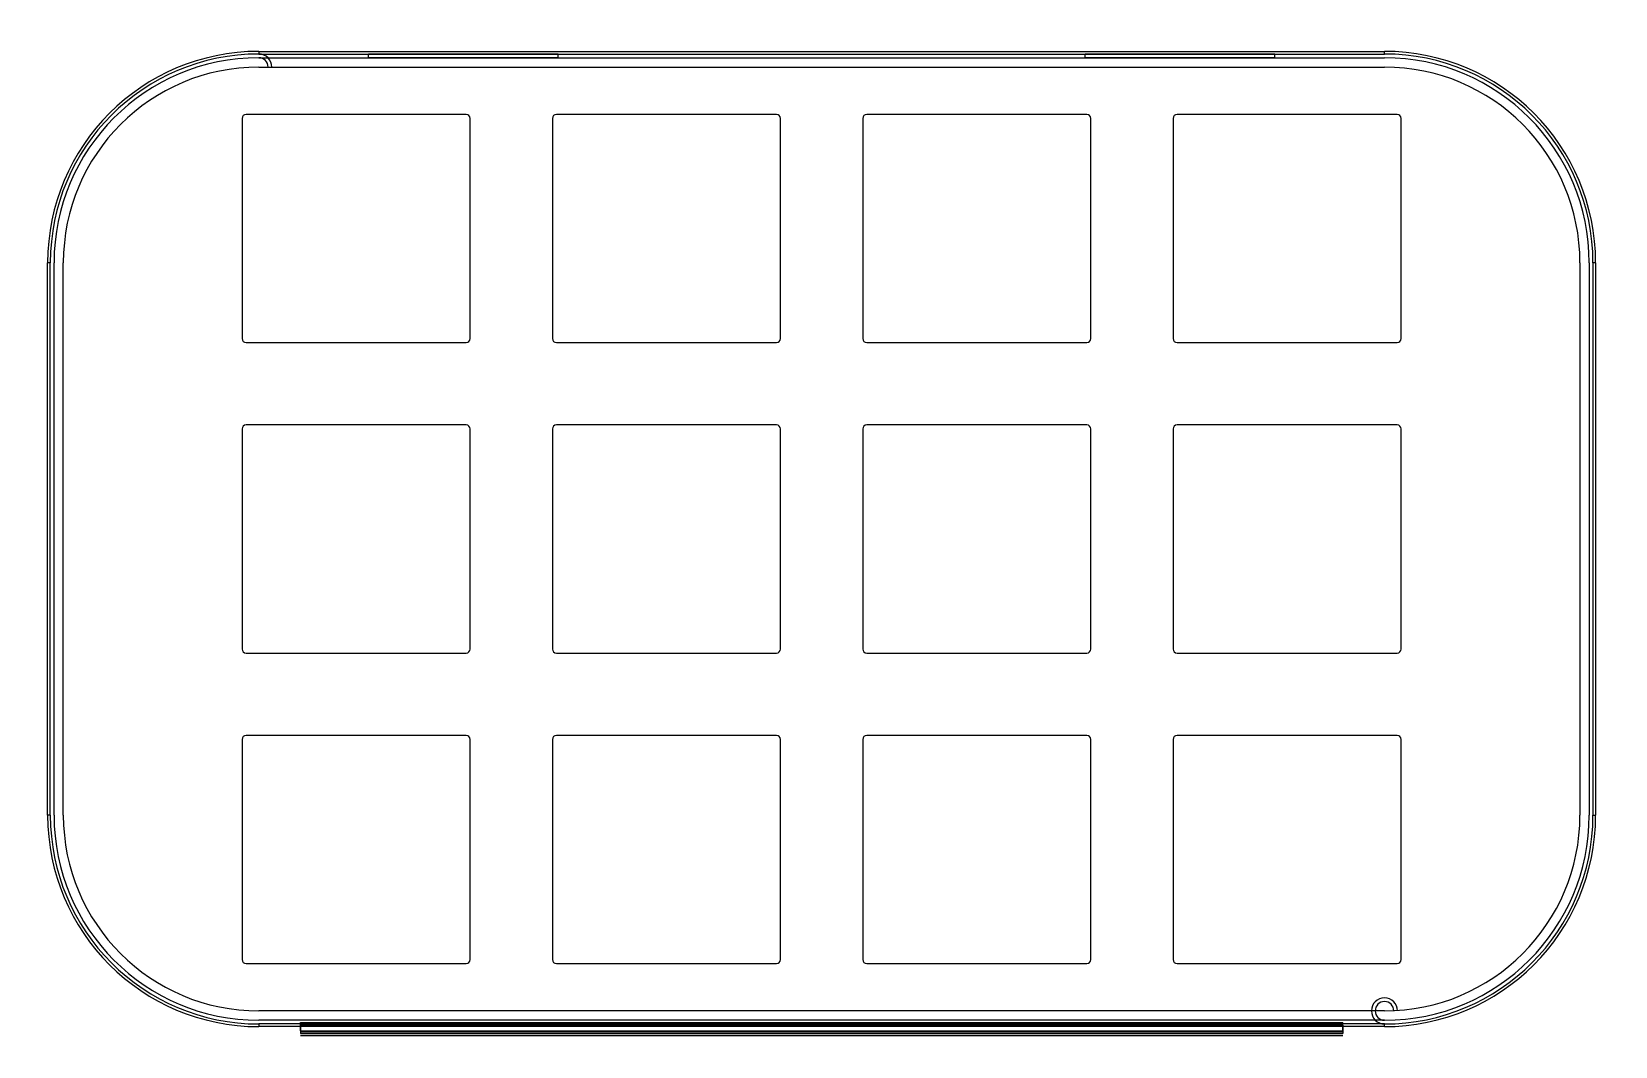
# Model space of a CAD drawing. Extents: x -48.5 to 48.7, y -31.1 to 31.1.
import ezdxf

# ---------------------------------------------------------------- set-up
doc = ezdxf.new("R2010")
doc.units = 0
doc.layers.add('MultiTransform001', color=7, linetype='CONTINUOUS')

msp = doc.modelspace()

# ---------------------------------------------------------------- linework, layer by layer
at = {"layer": 'MultiTransform001'}
for p, q in [((-34.5499, 29.9133, 6.3999), (-34.5499, 29.75, 6.24)), ((-34.5499, 29.9133, 6.3999), (34.5499, 29.9133, 6.3999)), ((-34.5499, 29.9133, 6.3999), (-34.5499, 29.75, 6.24)), ((-34.5499, 29.9133, 6.3999), (34.5499, 29.9133, 6.3999)), ((-34.5499, 29.75, 6.7999), (-34.5499, 29.75, 0.8001)), ((-34.5499, 29.75, 6.7999), (34.5499, 29.75, 6.7999)), ((-34.5499, 29.75, 6.24), (34.5499, 29.75, 6.24)), ((-34.5499, 29.75, 6.7999), (34.5499, 29.75, 6.7999)), ((-34.5499, 29.75, 6.7999), (-34.5499, 29.75, 0.8001)), ((-34.5499, 29.75, 0.8001), (34.5499, 29.75, 0.8001)), ((-34.5499, 29.75, 6.24), (34.5499, 29.75, 6.24)), ((-34.5499, 29.75, 0.8001), (34.5499, 29.75, 0.8001)), ((-34.5499, 29.5214, 6.7999), (-34.5499, 29.5214, 0.8001)), ((-34.5499, 29.5214, 6.7999), (34.5499, 29.5214, 6.7999)), ((-34.5499, 29.5214, 0.8001), (34.5499, 29.5214, 0.8001)), ((-34.5499, 29.5214, 6.7999), (-34.5499, 29.5214, 0.8001)), ((-34.5499, 29.5214, 6.7999), (34.5499, 29.5214, 6.7999)), ((-34.5499, 29.5214, 0.8001), (34.5499, 29.5214, 0.8001)), ((-27.825, 29.75, 5.94), (-16.175, 29.75, 5.94)), ((-27.825, 29.75, 4.4), (-27.825, 29.75, 5.94)), ((-16.175, 29.75, 4.4), (-27.825, 29.75, 4.4)), ((-27.825, 29.75, 5.94), (-16.175, 29.75, 5.94)), ((-27.825, 29.5214, 5.94), (-27.825, 29.75, 5.94)), ((-27.825, 29.5214, 5.94), (-27.825, 29.75, 5.94)), ((-27.825, 29.75, 4.4), (-27.825, 29.75, 5.94)), ((-27.825, 29.5214, 4.4), (-27.825, 29.75, 4.4)), ((-27.825, 29.5214, 4.4), (-27.825, 29.75, 4.4)), ((-16.175, 29.75, 4.4), (-27.825, 29.75, 4.4)), ((-16.175, 29.5214, 5.94), (-27.825, 29.5214, 5.94)), ((-27.825, 29.5214, 5.94), (-27.825, 29.5214, 4.4)), ((-27.825, 29.5214, 4.4), (-16.175, 29.5214, 4.4)), ((-27.825, 29.5214, 5.94), (-27.825, 29.5214, 4.4)), ((-16.175, 29.5214, 5.94), (-27.825, 29.5214, 5.94)), ((-27.825, 29.5214, 4.4), (-16.175, 29.5214, 4.4)), ((-16.175, 29.75, 5.94), (-16.175, 29.75, 4.4)), ((-16.175, 29.5214, 4.4), (-16.175, 29.75, 4.4)), ((-16.175, 29.75, 5.94), (-16.175, 29.75, 4.4)), ((-16.175, 29.5214, 5.94), (-16.175, 29.75, 5.94)), ((-16.175, 29.5214, 5.94), (-16.175, 29.75, 5.94)), ((-16.175, 29.5214, 4.4), (-16.175, 29.75, 4.4)), ((-16.175, 29.5214, 4.4), (-16.175, 29.5214, 5.94)), ((-16.175, 29.5214, 4.4), (-16.175, 29.5214, 5.94)), ((16.175, 29.75, 4.4), (27.825, 29.75, 4.4)), ((16.175, 29.75, 5.94), (16.175, 29.75, 4.4)), ((27.825, 29.75, 5.94), (16.175, 29.75, 5.94)), ((16.175, 29.75, 4.4), (27.825, 29.75, 4.4)), ((16.175, 29.5214, 4.4), (16.175, 29.75, 4.4)), ((16.175, 29.5214, 4.4), (16.175, 29.75, 4.4)), ((16.175, 29.75, 5.94), (16.175, 29.75, 4.4)), ((16.175, 29.5214, 5.94), (16.175, 29.75, 5.94)), ((16.175, 29.5214, 5.94), (16.175, 29.75, 5.94)), ((27.825, 29.75, 5.94), (16.175, 29.75, 5.94)), ((27.825, 29.5214, 4.4), (16.175, 29.5214, 4.4)), ((16.175, 29.5214, 4.4), (16.175, 29.5214, 5.94)), ((16.175, 29.5214, 5.94), (27.825, 29.5214, 5.94)), ((27.825, 29.5214, 4.4), (16.175, 29.5214, 4.4)), ((16.175, 29.5214, 4.4), (16.175, 29.5214, 5.94)), ((16.175, 29.5214, 5.94), (27.825, 29.5214, 5.94)), ((27.825, 29.75, 4.4), (27.825, 29.75, 5.94)), ((27.825, 29.5214, 4.4), (27.825, 29.75, 4.4)), ((27.825, 29.5214, 5.94), (27.825, 29.75, 5.94)), ((27.825, 29.75, 4.4), (27.825, 29.75, 5.94)), ((27.825, 29.5214, 4.4), (27.825, 29.75, 4.4)), ((27.825, 29.5214, 5.94), (27.825, 29.75, 5.94)), ((27.825, 29.5214, 5.94), (27.825, 29.5214, 4.4)), ((27.825, 29.5214, 5.94), (27.825, 29.5214, 4.4)), ((34.5499, 29.75, 6.24), (34.5499, 29.9133, 6.3999)), ((34.5499, 29.75, 6.24), (34.5499, 29.9133, 6.3999)), ((34.5499, 29.75, 6.7999), (34.5499, 29.75, 0.8001)), ((34.5499, 29.75, 6.7999), (34.5499, 29.75, 0.8001)), ((34.5499, 29.5214, 0.8001), (34.5499, 29.5214, 6.7999)), ((34.5499, 29.5214, 0.8001), (34.5499, 29.5214, 6.7999)), ((-34.5499, 28.9499), (34.5499, 28.9499)), ((-34.5499, 28.9499), (34.5499, 28.9499)), ((-34.5499, 28.9499, 0.2286), (34.5499, 28.9499, 0.2286)), ((-34.5499, 28.9499, 0.2286), (34.5499, 28.9499, 0.2286)), ((-35.575, 25.8), (-35.575, 12.3)), ((-35.575, 25.8, 0.2286), (-35.575, 25.8)), ((-35.575, 25.8, 0.2286), (-35.575, 12.3, 0.2286)), ((-35.575, 25.8, 0.2286), (-35.575, 25.8)), ((-35.575, 25.8), (-35.575, 12.3)), ((-35.575, 25.8, 0.2286), (-35.575, 12.3, 0.2286)), ((-21.825, 26.05), (-35.325, 26.05)), ((-35.325, 26.05, 0.2286), (-35.325, 26.05)), ((-21.825, 26.05, 0.2286), (-35.325, 26.05, 0.2286)), ((-21.825, 26.05), (-35.325, 26.05)), ((-35.325, 26.05, 0.2286), (-35.325, 26.05)), ((-21.825, 26.05, 0.2286), (-35.325, 26.05, 0.2286)), ((-21.825, 26.05, 0.2286), (-21.825, 26.05)), ((-21.825, 26.05, 0.2286), (-21.825, 26.05)), ((-21.575, 12.3), (-21.575, 25.8)), ((-21.575, 25.8, 0.2286), (-21.575, 25.8)), ((-21.575, 12.3, 0.2286), (-21.575, 25.8, 0.2286)), ((-21.575, 12.3), (-21.575, 25.8)), ((-21.575, 25.8, 0.2286), (-21.575, 25.8)), ((-21.575, 12.3, 0.2286), (-21.575, 25.8, 0.2286)), ((-16.525, 25.8), (-16.525, 12.3)), ((-16.525, 25.8, 0.2286), (-16.525, 25.8)), ((-16.525, 25.8, 0.2286), (-16.525, 12.3, 0.2286)), ((-16.525, 25.8, 0.2286), (-16.525, 25.8)), ((-16.525, 25.8), (-16.525, 12.3)), ((-16.525, 25.8, 0.2286), (-16.525, 12.3, 0.2286)), ((-2.775, 26.05), (-16.275, 26.05)), ((-16.275, 26.05, 0.2286), (-16.275, 26.05)), ((-2.775, 26.05, 0.2286), (-16.275, 26.05, 0.2286)), ((-2.775, 26.05), (-16.275, 26.05)), ((-16.275, 26.05, 0.2286), (-16.275, 26.05)), ((-2.775, 26.05, 0.2286), (-16.275, 26.05, 0.2286)), ((-2.775, 26.05, 0.2286), (-2.775, 26.05)), ((-2.775, 26.05, 0.2286), (-2.775, 26.05)), ((-2.525, 12.3), (-2.525, 25.8)), ((-2.525, 25.8, 0.2286), (-2.525, 25.8)), ((-2.525, 12.3, 0.2286), (-2.525, 25.8, 0.2286)), ((-2.525, 12.3), (-2.525, 25.8)), ((-2.525, 25.8, 0.2286), (-2.525, 25.8)), ((-2.525, 12.3, 0.2286), (-2.525, 25.8, 0.2286)), ((2.525, 25.8), (2.525, 12.3)), ((2.525, 25.8, 0.2286), (2.525, 25.8)), ((2.525, 25.8, 0.2286), (2.525, 12.3, 0.2286)), ((2.525, 25.8, 0.2286), (2.525, 25.8)), ((2.525, 25.8), (2.525, 12.3)), ((2.525, 25.8, 0.2286), (2.525, 12.3, 0.2286)), ((16.275, 26.05), (2.775, 26.05)), ((2.775, 26.05, 0.2286), (2.775, 26.05)), ((16.275, 26.05, 0.2286), (2.775, 26.05, 0.2286)), ((16.275, 26.05), (2.775, 26.05)), ((2.775, 26.05, 0.2286), (2.775, 26.05)), ((16.275, 26.05, 0.2286), (2.775, 26.05, 0.2286)), ((16.275, 26.05, 0.2286), (16.275, 26.05)), ((16.275, 26.05, 0.2286), (16.275, 26.05)), ((16.525, 12.3), (16.525, 25.8)), ((16.525, 25.8, 0.2286), (16.525, 25.8)), ((16.525, 12.3, 0.2286), (16.525, 25.8, 0.2286)), ((16.525, 12.3), (16.525, 25.8)), ((16.525, 25.8, 0.2286), (16.525, 25.8)), ((16.525, 12.3, 0.2286), (16.525, 25.8, 0.2286)), ((21.575, 25.8), (21.575, 12.3)), ((21.575, 25.8, 0.2286), (21.575, 25.8)), ((21.575, 25.8, 0.2286), (21.575, 12.3, 0.2286)), ((21.575, 25.8, 0.2286), (21.575, 25.8)), ((21.575, 25.8), (21.575, 12.3)), ((21.575, 25.8, 0.2286), (21.575, 12.3, 0.2286)), ((35.325, 26.05), (21.825, 26.05)), ((21.825, 26.05, 0.2286), (21.825, 26.05)), ((35.325, 26.05, 0.2286), (21.825, 26.05, 0.2286)), ((35.325, 26.05), (21.825, 26.05)), ((21.825, 26.05, 0.2286), (21.825, 26.05)), ((35.325, 26.05, 0.2286), (21.825, 26.05, 0.2286)), ((35.325, 26.05, 0.2286), (35.325, 26.05)), ((35.325, 26.05, 0.2286), (35.325, 26.05)), ((35.575, 12.3), (35.575, 25.8)), ((35.575, 25.8, 0.2286), (35.575, 25.8)), ((35.575, 12.3, 0.2286), (35.575, 25.8, 0.2286)), ((35.575, 12.3), (35.575, 25.8)), ((35.575, 25.8, 0.2286), (35.575, 25.8)), ((35.575, 12.3, 0.2286), (35.575, 25.8, 0.2286)), ((-47.5133, -16.9499, 6.3999), (-47.5133, 16.9499, 6.3999)), ((-47.5133, -16.9499, 6.3999), (-47.5133, 16.9499, 6.3999)), ((-47.35, 16.9499, 6.24), (-47.5133, 16.9499, 6.3999)), ((-47.35, 16.9499, 6.24), (-47.5133, 16.9499, 6.3999)), ((-47.35, -16.9499, 6.7999), (-47.35, 16.9499, 6.7999)), ((-47.35, -16.9499, 6.24), (-47.35, 16.9499, 6.24)), ((-47.35, -16.9499, 6.7999), (-47.35, 16.9499, 6.7999)), ((-47.35, -16.9499, 0.8001), (-47.35, 16.9499, 0.8001)), ((-47.35, 16.9499, 6.7999), (-47.35, 16.9499, 0.8001)), ((-47.35, -16.9499, 6.24), (-47.35, 16.9499, 6.24)), ((-47.35, -16.9499, 0.8001), (-47.35, 16.9499, 0.8001)), ((-47.35, 16.9499, 6.7999), (-47.35, 16.9499, 0.8001)), ((-47.1214, -16.9499, 6.7999), (-47.1214, 16.9499, 6.7999)), ((-47.1214, -16.9499, 0.8001), (-47.1214, 16.9499, 0.8001)), ((-47.1214, -16.9499, 6.7999), (-47.1214, 16.9499, 6.7999)), ((-47.1214, 16.9499, 0.8001), (-47.1214, 16.9499, 6.7999)), ((-47.1214, -16.9499, 0.8001), (-47.1214, 16.9499, 0.8001)), ((-47.1214, 16.9499, 0.8001), (-47.1214, 16.9499, 6.7999)), ((-46.5499, -16.9499), (-46.5499, 16.9499)), ((-46.5499, -16.9499), (-46.5499, 16.9499)), ((-46.5499, -16.9499, 0.2286), (-46.5499, 16.9499, 0.2286)), ((-46.5499, -16.9499, 0.2286), (-46.5499, 16.9499, 0.2286)), ((46.5499, 16.9499), (46.5499, -16.9499)), ((46.5499, 16.9499), (46.5499, -16.9499)), ((46.5499, 16.9499, 0.2286), (46.5499, -16.9499, 0.2286)), ((46.5499, 16.9499, 0.2286), (46.5499, -16.9499, 0.2286)), ((47.1214, 16.9499, 0.8001), (47.1214, -16.9499, 0.8001)), ((47.1214, 16.9499, 6.7999), (47.1214, 16.9499, 0.8001)), ((47.1214, 16.9499, 6.7999), (47.1214, -16.9499, 6.7999)), ((47.1214, 16.9499, 0.8001), (47.1214, -16.9499, 0.8001)), ((47.1214, 16.9499, 6.7999), (47.1214, 16.9499, 0.8001)), ((47.1214, 16.9499, 6.7999), (47.1214, -16.9499, 6.7999)), ((47.5133, 16.9499, 6.3999), (47.35, 16.9499, 6.24)), ((47.35, 16.9499, 6.7999), (47.35, -16.9499, 6.7999)), ((47.35, 16.9499, 0.8001), (47.35, -16.9499, 0.8001)), ((47.35, 16.9499, 6.7999), (47.35, 16.9499, 0.8001)), ((47.35, 16.9499, 6.24), (47.35, -16.9499, 6.24)), ((47.5133, 16.9499, 6.3999), (47.35, 16.9499, 6.24)), ((47.35, 16.9499, 6.7999), (47.35, -16.9499, 6.7999)), ((47.35, 16.9499, 6.7999), (47.35, 16.9499, 0.8001)), ((47.35, 16.9499, 0.8001), (47.35, -16.9499, 0.8001)), ((47.35, 16.9499, 6.24), (47.35, -16.9499, 6.24)), ((47.5133, 16.9499, 6.3999), (47.5133, -16.9499, 6.3999)), ((47.5133, 16.9499, 6.3999), (47.5133, -16.9499, 6.3999)), ((-35.575, 12.3, 0.2286), (-35.575, 12.3)), ((-35.575, 12.3, 0.2286), (-35.575, 12.3)), ((-35.325, 12.05), (-21.825, 12.05)), ((-35.325, 12.05, 0.2286), (-35.325, 12.05)), ((-35.325, 12.05, 0.2286), (-21.825, 12.05, 0.2286)), ((-35.325, 12.05, 0.2286), (-35.325, 12.05)), ((-35.325, 12.05), (-21.825, 12.05)), ((-35.325, 12.05, 0.2286), (-21.825, 12.05, 0.2286)), ((-21.825, 12.05, 0.2286), (-21.825, 12.05)), ((-21.825, 12.05, 0.2286), (-21.825, 12.05)), ((-21.575, 12.3, 0.2286), (-21.575, 12.3)), ((-21.575, 12.3, 0.2286), (-21.575, 12.3)), ((-16.525, 12.3, 0.2286), (-16.525, 12.3)), ((-16.525, 12.3, 0.2286), (-16.525, 12.3)), ((-16.275, 12.05), (-2.775, 12.05)), ((-16.275, 12.05, 0.2286), (-16.275, 12.05)), ((-16.275, 12.05, 0.2286), (-2.775, 12.05, 0.2286)), ((-16.275, 12.05, 0.2286), (-16.275, 12.05)), ((-16.275, 12.05), (-2.775, 12.05)), ((-16.275, 12.05, 0.2286), (-2.775, 12.05, 0.2286)), ((-2.775, 12.05, 0.2286), (-2.775, 12.05)), ((-2.775, 12.05, 0.2286), (-2.775, 12.05)), ((-2.525, 12.3, 0.2286), (-2.525, 12.3)), ((-2.525, 12.3, 0.2286), (-2.525, 12.3)), ((2.525, 12.3, 0.2286), (2.525, 12.3)), ((2.525, 12.3, 0.2286), (2.525, 12.3)), ((2.775, 12.05), (16.275, 12.05)), ((2.775, 12.05, 0.2286), (2.775, 12.05)), ((2.775, 12.05, 0.2286), (16.275, 12.05, 0.2286)), ((2.775, 12.05, 0.2286), (2.775, 12.05)), ((2.775, 12.05), (16.275, 12.05)), ((2.775, 12.05, 0.2286), (16.275, 12.05, 0.2286)), ((16.275, 12.05, 0.2286), (16.275, 12.05)), ((16.275, 12.05, 0.2286), (16.275, 12.05)), ((16.525, 12.3, 0.2286), (16.525, 12.3)), ((16.525, 12.3, 0.2286), (16.525, 12.3)), ((21.575, 12.3, 0.2286), (21.575, 12.3)), ((21.575, 12.3, 0.2286), (21.575, 12.3)), ((21.825, 12.05), (35.325, 12.05)), ((21.825, 12.05, 0.2286), (21.825, 12.05)), ((21.825, 12.05, 0.2286), (35.325, 12.05, 0.2286)), ((21.825, 12.05, 0.2286), (21.825, 12.05)), ((21.825, 12.05), (35.325, 12.05)), ((21.825, 12.05, 0.2286), (35.325, 12.05, 0.2286)), ((35.325, 12.05, 0.2286), (35.325, 12.05)), ((35.325, 12.05, 0.2286), (35.325, 12.05)), ((35.575, 12.3, 0.2286), (35.575, 12.3)), ((35.575, 12.3, 0.2286), (35.575, 12.3)), ((-21.825, 7), (-35.325, 7)), ((-35.325, 7, 0.2286), (-35.325, 7)), ((-21.825, 7, 0.2286), (-35.325, 7, 0.2286)), ((-21.825, 7), (-35.325, 7)), ((-35.325, 7, 0.2286), (-35.325, 7)), ((-21.825, 7, 0.2286), (-35.325, 7, 0.2286)), ((-21.825, 7, 0.2286), (-21.825, 7)), ((-21.825, 7, 0.2286), (-21.825, 7)), ((-2.775, 7), (-16.275, 7)), ((-16.275, 7, 0.2286), (-16.275, 7)), ((-2.775, 7, 0.2286), (-16.275, 7, 0.2286)), ((-2.775, 7), (-16.275, 7)), ((-16.275, 7, 0.2286), (-16.275, 7)), ((-2.775, 7, 0.2286), (-16.275, 7, 0.2286)), ((-2.775, 7, 0.2286), (-2.775, 7)), ((-2.775, 7, 0.2286), (-2.775, 7)), ((16.275, 7), (2.775, 7)), ((2.775, 7, 0.2286), (2.775, 7)), ((16.275, 7, 0.2286), (2.775, 7, 0.2286)), ((16.275, 7), (2.775, 7)), ((2.775, 7, 0.2286), (2.775, 7)), ((16.275, 7, 0.2286), (2.775, 7, 0.2286)), ((16.275, 7, 0.2286), (16.275, 7)), ((16.275, 7, 0.2286), (16.275, 7)), ((35.325, 7), (21.825, 7)), ((21.825, 7, 0.2286), (21.825, 7)), ((35.325, 7, 0.2286), (21.825, 7, 0.2286)), ((35.325, 7), (21.825, 7)), ((21.825, 7, 0.2286), (21.825, 7)), ((35.325, 7, 0.2286), (21.825, 7, 0.2286)), ((35.325, 7, 0.2286), (35.325, 7)), ((35.325, 7, 0.2286), (35.325, 7)), ((-35.575, 6.75), (-35.575, -6.75)), ((-35.575, 6.75, 0.2286), (-35.575, 6.75)), ((-35.575, 6.75, 0.2286), (-35.575, -6.75, 0.2286)), ((-35.575, 6.75, 0.2286), (-35.575, 6.75)), ((-35.575, 6.75), (-35.575, -6.75)), ((-35.575, 6.75, 0.2286), (-35.575, -6.75, 0.2286)), ((-21.575, -6.75), (-21.575, 6.75)), ((-21.575, 6.75, 0.2286), (-21.575, 6.75)), ((-21.575, -6.75, 0.2286), (-21.575, 6.75, 0.2286)), ((-21.575, -6.75), (-21.575, 6.75)), ((-21.575, 6.75, 0.2286), (-21.575, 6.75)), ((-21.575, -6.75, 0.2286), (-21.575, 6.75, 0.2286)), ((-16.525, 6.75), (-16.525, -6.75)), ((-16.525, 6.75, 0.2286), (-16.525, 6.75)), ((-16.525, 6.75, 0.2286), (-16.525, -6.75, 0.2286)), ((-16.525, 6.75, 0.2286), (-16.525, 6.75)), ((-16.525, 6.75), (-16.525, -6.75)), ((-16.525, 6.75, 0.2286), (-16.525, -6.75, 0.2286)), ((-2.525, -6.75), (-2.525, 6.75)), ((-2.525, 6.75, 0.2286), (-2.525, 6.75)), ((-2.525, -6.75, 0.2286), (-2.525, 6.75, 0.2286)), ((-2.525, -6.75), (-2.525, 6.75)), ((-2.525, 6.75, 0.2286), (-2.525, 6.75)), ((-2.525, -6.75, 0.2286), (-2.525, 6.75, 0.2286)), ((2.525, 6.75), (2.525, -6.75)), ((2.525, 6.75, 0.2286), (2.525, 6.75)), ((2.525, 6.75, 0.2286), (2.525, -6.75, 0.2286)), ((2.525, 6.75, 0.2286), (2.525, 6.75)), ((2.525, 6.75), (2.525, -6.75)), ((2.525, 6.75, 0.2286), (2.525, -6.75, 0.2286)), ((16.525, -6.75), (16.525, 6.75)), ((16.525, 6.75, 0.2286), (16.525, 6.75)), ((16.525, -6.75, 0.2286), (16.525, 6.75, 0.2286)), ((16.525, -6.75), (16.525, 6.75)), ((16.525, 6.75, 0.2286), (16.525, 6.75)), ((16.525, -6.75, 0.2286), (16.525, 6.75, 0.2286)), ((21.575, 6.75), (21.575, -6.75)), ((21.575, 6.75, 0.2286), (21.575, 6.75)), ((21.575, 6.75, 0.2286), (21.575, -6.75, 0.2286)), ((21.575, 6.75, 0.2286), (21.575, 6.75)), ((21.575, 6.75), (21.575, -6.75)), ((21.575, 6.75, 0.2286), (21.575, -6.75, 0.2286)), ((35.575, -6.75), (35.575, 6.75)), ((35.575, 6.75, 0.2286), (35.575, 6.75)), ((35.575, -6.75, 0.2286), (35.575, 6.75, 0.2286)), ((35.575, -6.75), (35.575, 6.75)), ((35.575, 6.75, 0.2286), (35.575, 6.75)), ((35.575, -6.75, 0.2286), (35.575, 6.75, 0.2286)), ((-35.575, -6.75, 0.2286), (-35.575, -6.75)), ((-35.575, -6.75, 0.2286), (-35.575, -6.75)), ((-21.575, -6.75, 0.2286), (-21.575, -6.75)), ((-21.575, -6.75, 0.2286), (-21.575, -6.75)), ((-16.525, -6.75, 0.2286), (-16.525, -6.75)), ((-16.525, -6.75, 0.2286), (-16.525, -6.75)), ((-2.525, -6.75, 0.2286), (-2.525, -6.75)), ((-2.525, -6.75, 0.2286), (-2.525, -6.75)), ((2.525, -6.75, 0.2286), (2.525, -6.75)), ((2.525, -6.75, 0.2286), (2.525, -6.75)), ((16.525, -6.75, 0.2286), (16.525, -6.75)), ((16.525, -6.75, 0.2286), (16.525, -6.75)), ((21.575, -6.75, 0.2286), (21.575, -6.75)), ((21.575, -6.75, 0.2286), (21.575, -6.75)), ((35.575, -6.75, 0.2286), (35.575, -6.75)), ((35.575, -6.75, 0.2286), (35.575, -6.75)), ((-35.325, -7), (-21.825, -7)), ((-35.325, -7, 0.2286), (-35.325, -7)), ((-35.325, -7, 0.2286), (-21.825, -7, 0.2286)), ((-35.325, -7, 0.2286), (-35.325, -7)), ((-35.325, -7), (-21.825, -7)), ((-35.325, -7, 0.2286), (-21.825, -7, 0.2286)), ((-21.825, -7, 0.2286), (-21.825, -7)), ((-21.825, -7, 0.2286), (-21.825, -7)), ((-16.275, -7), (-2.775, -7)), ((-16.275, -7, 0.2286), (-16.275, -7)), ((-16.275, -7, 0.2286), (-2.775, -7, 0.2286)), ((-16.275, -7, 0.2286), (-16.275, -7)), ((-16.275, -7), (-2.775, -7)), ((-16.275, -7, 0.2286), (-2.775, -7, 0.2286)), ((-2.775, -7, 0.2286), (-2.775, -7)), ((-2.775, -7, 0.2286), (-2.775, -7)), ((2.775, -7), (16.275, -7)), ((2.775, -7, 0.2286), (2.775, -7)), ((2.775, -7, 0.2286), (16.275, -7, 0.2286)), ((2.775, -7, 0.2286), (2.775, -7)), ((2.775, -7), (16.275, -7)), ((2.775, -7, 0.2286), (16.275, -7, 0.2286)), ((16.275, -7, 0.2286), (16.275, -7)), ((16.275, -7, 0.2286), (16.275, -7)), ((21.825, -7), (35.325, -7)), ((21.825, -7, 0.2286), (21.825, -7)), ((21.825, -7, 0.2286), (35.325, -7, 0.2286)), ((21.825, -7, 0.2286), (21.825, -7)), ((21.825, -7), (35.325, -7)), ((21.825, -7, 0.2286), (35.325, -7, 0.2286)), ((35.325, -7, 0.2286), (35.325, -7)), ((35.325, -7, 0.2286), (35.325, -7)), ((-35.575, -12.3), (-35.575, -25.8)), ((-35.575, -12.3, 0.2286), (-35.575, -12.3)), ((-35.575, -12.3, 0.2286), (-35.575, -25.8, 0.2286)), ((-35.575, -12.3, 0.2286), (-35.575, -12.3)), ((-35.575, -12.3), (-35.575, -25.8)), ((-35.575, -12.3, 0.2286), (-35.575, -25.8, 0.2286)), ((-21.825, -12.05), (-35.325, -12.05)), ((-35.325, -12.05, 0.2286), (-35.325, -12.05)), ((-21.825, -12.05, 0.2286), (-35.325, -12.05, 0.2286)), ((-21.825, -12.05), (-35.325, -12.05)), ((-35.325, -12.05, 0.2286), (-35.325, -12.05)), ((-21.825, -12.05, 0.2286), (-35.325, -12.05, 0.2286)), ((-21.825, -12.05, 0.2286), (-21.825, -12.05)), ((-21.825, -12.05, 0.2286), (-21.825, -12.05)), ((-21.575, -25.8), (-21.575, -12.3)), ((-21.575, -12.3, 0.2286), (-21.575, -12.3)), ((-21.575, -25.8, 0.2286), (-21.575, -12.3, 0.2286)), ((-21.575, -25.8), (-21.575, -12.3)), ((-21.575, -12.3, 0.2286), (-21.575, -12.3)), ((-21.575, -25.8, 0.2286), (-21.575, -12.3, 0.2286)), ((-16.525, -12.3), (-16.525, -25.8)), ((-16.525, -12.3, 0.2286), (-16.525, -12.3)), ((-16.525, -12.3, 0.2286), (-16.525, -25.8, 0.2286)), ((-16.525, -12.3, 0.2286), (-16.525, -12.3)), ((-16.525, -12.3), (-16.525, -25.8)), ((-16.525, -12.3, 0.2286), (-16.525, -25.8, 0.2286)), ((-2.775, -12.05), (-16.275, -12.05)), ((-16.275, -12.05, 0.2286), (-16.275, -12.05)), ((-2.775, -12.05, 0.2286), (-16.275, -12.05, 0.2286)), ((-2.775, -12.05), (-16.275, -12.05)), ((-16.275, -12.05, 0.2286), (-16.275, -12.05)), ((-2.775, -12.05, 0.2286), (-16.275, -12.05, 0.2286)), ((-2.775, -12.05, 0.2286), (-2.775, -12.05)), ((-2.775, -12.05, 0.2286), (-2.775, -12.05)), ((-2.525, -25.8), (-2.525, -12.3)), ((-2.525, -12.3, 0.2286), (-2.525, -12.3)), ((-2.525, -25.8, 0.2286), (-2.525, -12.3, 0.2286)), ((-2.525, -25.8), (-2.525, -12.3)), ((-2.525, -12.3, 0.2286), (-2.525, -12.3)), ((-2.525, -25.8, 0.2286), (-2.525, -12.3, 0.2286)), ((2.525, -12.3), (2.525, -25.8)), ((2.525, -12.3, 0.2286), (2.525, -12.3)), ((2.525, -12.3, 0.2286), (2.525, -25.8, 0.2286)), ((2.525, -12.3, 0.2286), (2.525, -12.3)), ((2.525, -12.3), (2.525, -25.8)), ((2.525, -12.3, 0.2286), (2.525, -25.8, 0.2286)), ((16.275, -12.05), (2.775, -12.05)), ((2.775, -12.05, 0.2286), (2.775, -12.05)), ((16.275, -12.05, 0.2286), (2.775, -12.05, 0.2286)), ((16.275, -12.05), (2.775, -12.05)), ((2.775, -12.05, 0.2286), (2.775, -12.05)), ((16.275, -12.05, 0.2286), (2.775, -12.05, 0.2286)), ((16.275, -12.05, 0.2286), (16.275, -12.05)), ((16.275, -12.05, 0.2286), (16.275, -12.05)), ((16.525, -25.8), (16.525, -12.3)), ((16.525, -12.3, 0.2286), (16.525, -12.3)), ((16.525, -25.8, 0.2286), (16.525, -12.3, 0.2286)), ((16.525, -25.8), (16.525, -12.3)), ((16.525, -12.3, 0.2286), (16.525, -12.3)), ((16.525, -25.8, 0.2286), (16.525, -12.3, 0.2286)), ((21.575, -12.3), (21.575, -25.8)), ((21.575, -12.3, 0.2286), (21.575, -12.3)), ((21.575, -12.3, 0.2286), (21.575, -25.8, 0.2286)), ((21.575, -12.3, 0.2286), (21.575, -12.3)), ((21.575, -12.3), (21.575, -25.8)), ((21.575, -12.3, 0.2286), (21.575, -25.8, 0.2286)), ((35.325, -12.05), (21.825, -12.05)), ((21.825, -12.05, 0.2286), (21.825, -12.05)), ((35.325, -12.05, 0.2286), (21.825, -12.05, 0.2286)), ((35.325, -12.05), (21.825, -12.05)), ((21.825, -12.05, 0.2286), (21.825, -12.05)), ((35.325, -12.05, 0.2286), (21.825, -12.05, 0.2286)), ((35.325, -12.05, 0.2286), (35.325, -12.05)), ((35.325, -12.05, 0.2286), (35.325, -12.05)), ((35.575, -25.8), (35.575, -12.3)), ((35.575, -12.3, 0.2286), (35.575, -12.3)), ((35.575, -25.8, 0.2286), (35.575, -12.3, 0.2286)), ((35.575, -25.8), (35.575, -12.3)), ((35.575, -12.3, 0.2286), (35.575, -12.3)), ((35.575, -25.8, 0.2286), (35.575, -12.3, 0.2286)), ((-47.35, -16.9499, 6.24), (-47.5133, -16.9499, 6.3999)), ((-47.35, -16.9499, 6.24), (-47.5133, -16.9499, 6.3999)), ((-47.35, -16.9499, 6.7999), (-47.35, -16.9499, 0.8001)), ((-47.35, -16.9499, 6.7999), (-47.35, -16.9499, 0.8001)), ((-47.1214, -16.9499, 0.8001), (-47.1214, -16.9499, 6.7999)), ((-47.1214, -16.9499, 0.8001), (-47.1214, -16.9499, 6.7999)), ((47.1214, -16.9499, 0.8001), (47.1214, -16.9499, 6.7999)), ((47.1214, -16.9499, 0.8001), (47.1214, -16.9499, 6.7999)), ((47.35, -16.9499, 6.24), (47.5133, -16.9499, 6.3999)), ((47.35, -16.9499, 6.7999), (47.35, -16.9499, 0.8001)), ((47.35, -16.9499, 6.24), (47.5133, -16.9499, 6.3999)), ((47.35, -16.9499, 6.7999), (47.35, -16.9499, 0.8001)), ((-35.575, -25.8, 0.2286), (-35.575, -25.8)), ((-35.575, -25.8, 0.2286), (-35.575, -25.8)), ((-35.325, -26.05), (-21.825, -26.05)), ((-35.325, -26.05, 0.2286), (-35.325, -26.05)), ((-35.325, -26.05, 0.2286), (-21.825, -26.05, 0.2286)), ((-35.325, -26.05, 0.2286), (-35.325, -26.05)), ((-35.325, -26.05), (-21.825, -26.05)), ((-35.325, -26.05, 0.2286), (-21.825, -26.05, 0.2286)), ((-21.825, -26.05, 0.2286), (-21.825, -26.05)), ((-21.825, -26.05, 0.2286), (-21.825, -26.05)), ((-21.575, -25.8, 0.2286), (-21.575, -25.8)), ((-21.575, -25.8, 0.2286), (-21.575, -25.8)), ((-16.525, -25.8, 0.2286), (-16.525, -25.8)), ((-16.525, -25.8, 0.2286), (-16.525, -25.8)), ((-16.275, -26.05), (-2.775, -26.05)), ((-16.275, -26.05, 0.2286), (-16.275, -26.05)), ((-16.275, -26.05, 0.2286), (-2.775, -26.05, 0.2286)), ((-16.275, -26.05, 0.2286), (-16.275, -26.05)), ((-16.275, -26.05), (-2.775, -26.05)), ((-16.275, -26.05, 0.2286), (-2.775, -26.05, 0.2286)), ((-2.775, -26.05, 0.2286), (-2.775, -26.05)), ((-2.775, -26.05, 0.2286), (-2.775, -26.05)), ((-2.525, -25.8, 0.2286), (-2.525, -25.8)), ((-2.525, -25.8, 0.2286), (-2.525, -25.8)), ((2.525, -25.8, 0.2286), (2.525, -25.8)), ((2.525, -25.8, 0.2286), (2.525, -25.8)), ((2.775, -26.05), (16.275, -26.05)), ((2.775, -26.05, 0.2286), (2.775, -26.05)), ((2.775, -26.05, 0.2286), (16.275, -26.05, 0.2286)), ((2.775, -26.05, 0.2286), (2.775, -26.05)), ((2.775, -26.05), (16.275, -26.05)), ((2.775, -26.05, 0.2286), (16.275, -26.05, 0.2286)), ((16.275, -26.05, 0.2286), (16.275, -26.05)), ((16.275, -26.05, 0.2286), (16.275, -26.05)), ((16.525, -25.8, 0.2286), (16.525, -25.8)), ((16.525, -25.8, 0.2286), (16.525, -25.8)), ((21.575, -25.8, 0.2286), (21.575, -25.8)), ((21.575, -25.8, 0.2286), (21.575, -25.8)), ((21.825, -26.05), (35.325, -26.05)), ((21.825, -26.05, 0.2286), (35.325, -26.05, 0.2286)), ((21.825, -26.05, 0.2286), (21.825, -26.05)), ((21.825, -26.05), (35.325, -26.05)), ((21.825, -26.05, 0.2286), (21.825, -26.05)), ((21.825, -26.05, 0.2286), (35.325, -26.05, 0.2286)), ((35.325, -26.05, 0.2286), (35.325, -26.05)), ((35.325, -26.05, 0.2286), (35.325, -26.05)), ((35.575, -25.8, 0.2286), (35.575, -25.8)), ((35.575, -25.8, 0.2286), (35.575, -25.8)), ((34.5499, -28.9499), (-34.5499, -28.9499)), ((34.5499, -28.9499), (-34.5499, -28.9499)), ((34.5499, -28.9499, 0.2286), (-34.5499, -28.9499, 0.2286)), ((34.5499, -28.9499, 0.2286), (-34.5499, -28.9499, 0.2286)), ((-34.5499, -29.5214, 0.8001), (-34.5499, -29.5214, 6.7999)), ((34.5499, -29.5214, 6.7999), (-34.5499, -29.5214, 6.7999)), ((34.5499, -29.5214, 0.8001), (-34.5499, -29.5214, 0.8001)), ((-34.5499, -29.5214, 0.8001), (-34.5499, -29.5214, 6.7999)), ((34.5499, -29.5214, 6.7999), (-34.5499, -29.5214, 6.7999)), ((34.5499, -29.5214, 0.8001), (-34.5499, -29.5214, 0.8001)), ((-34.5499, -29.75, 6.24), (-34.5499, -29.9133, 6.3999)), ((34.5499, -29.75, 6.7999), (-34.5499, -29.75, 6.7999)), ((-34.5499, -29.75, 6.7999), (-34.5499, -29.75, 0.8001)), ((34.5499, -29.75, 6.24), (-34.5499, -29.75, 6.24)), ((-34.5499, -29.75, 6.24), (-34.5499, -29.9133, 6.3999)), ((34.5499, -29.75, 6.7999), (-34.5499, -29.75, 6.7999)), ((-34.5499, -29.75, 6.7999), (-34.5499, -29.75, 0.8001)), ((34.5499, -29.75, 0.8001), (-34.5499, -29.75, 0.8001)), ((34.5499, -29.75, 6.24), (-34.5499, -29.75, 6.24)), ((34.5499, -29.75, 0.8001), (-34.5499, -29.75, 0.8001)), ((34.5499, -29.9133, 6.3999), (-34.5499, -29.9133, 6.3999)), ((34.5499, -29.9133, 6.3999), (-34.5499, -29.9133, 6.3999)), ((32, -29.5214, 3.3), (-32, -29.5214, 3.3)), ((32, -29.5214, 5.3), (-32, -29.5214, 5.3)), ((32, -29.5214, 3.3), (-32, -29.5214, 3.3)), ((32, -29.5214, 5.3), (-32, -29.5214, 5.3)), ((-32, -29.6553, 3.6233), (32, -29.6553, 3.6233)), ((-32, -29.6553, 4.9767), (32, -29.6553, 4.9767)), ((-32, -29.6553, 3.6233), (32, -29.6553, 3.6233)), ((-32, -30.1704, 4.1384), (-32, -29.6553, 3.6233)), ((-32, -29.6553, 4.9767), (32, -29.6553, 4.9767)), ((-32, -30.1704, 4.4616), (-32, -29.6553, 4.9767)), ((-32, -30.1704, 4.1384), (-32, -29.6553, 3.6233)), ((-32, -30.1704, 4.4616), (-32, -29.6553, 4.9767)), ((-32, -29.75, 5.3), (32, -29.75, 5.3)), ((-32, -29.75, 3.3), (32, -29.75, 3.3)), ((-32, -29.75, 5.3), (32, -29.75, 5.3)), ((-32, -29.75, 3.3), (32, -29.75, 3.3)), ((-32, -29.817, 5.1384), (32, -29.817, 5.1384)), ((-32, -29.817, 3.4616), (32, -29.817, 3.4616)), ((-32, -29.817, 3.4616), (-32, -30.332, 3.9767)), ((-32, -29.817, 5.1384), (-32, -30.332, 4.6233)), ((-32, -29.817, 5.1384), (32, -29.817, 5.1384)), ((-32, -29.817, 5.1384), (-32, -30.332, 4.6233)), ((-32, -29.817, 3.4616), (32, -29.817, 3.4616)), ((-32, -29.817, 3.4616), (-32, -30.332, 3.9767)), ((32, -30.1704, 4.1384), (32, -29.6553, 3.6233)), ((32, -30.1704, 4.1384), (32, -29.6553, 3.6233)), ((32, -30.1704, 4.4616), (32, -29.6553, 4.9767)), ((32, -30.1704, 4.4616), (32, -29.6553, 4.9767)), ((32, -29.817, 5.1384), (32, -30.332, 4.6233)), ((32, -29.817, 3.4616), (32, -30.332, 3.9767)), ((32, -29.817, 5.1384), (32, -30.332, 4.6233)), ((32, -29.817, 3.4616), (32, -30.332, 3.9767)), ((34.5499, -29.5214, 6.7999), (34.5499, -29.5214, 0.8001)), ((34.5499, -29.5214, 6.7999), (34.5499, -29.5214, 0.8001)), ((34.5499, -29.9133, 6.3999), (34.5499, -29.75, 6.24)), ((34.5499, -29.75, 6.7999), (34.5499, -29.75, 0.8001)), ((34.5499, -29.9133, 6.3999), (34.5499, -29.75, 6.24)), ((34.5499, -29.75, 6.7999), (34.5499, -29.75, 0.8001)), ((-32, -30.1704, 4.1384), (32, -30.1704, 4.1384)), ((-32, -30.1704, 4.4616), (32, -30.1704, 4.4616)), ((-32, -30.1704, 4.1384), (32, -30.1704, 4.1384)), ((-32, -30.1704, 4.4616), (32, -30.1704, 4.4616)), ((-32, -30.2373, 4.3), (32, -30.2373, 4.3)), ((-32, -30.2373, 4.3), (32, -30.2373, 4.3)), ((-32, -30.332, 4.6233), (32, -30.332, 4.6233)), ((-32, -30.332, 3.9767), (32, -30.332, 3.9767)), ((-32, -30.332, 4.6233), (32, -30.332, 4.6233)), ((-32, -30.332, 3.9767), (32, -30.332, 3.9767)), ((-32, -30.4659, 4.3), (32, -30.4659, 4.3)), ((-32, -30.4659, 4.3), (32, -30.4659, 4.3))]:
    msp.add_line(p, q, dxfattribs=at)
for centre, radius, start, end in [((-34.5499, 30.3215, 6.7999), 0.8001, -90, -90), ((-34.5499, 30.3215, 6.7999), 0.8001, -90, -90), ((-34.5499, 30.3215, 6.7999), 0.5715, -90, -90), ((-34.5499, 30.3215, 6.7999), 0.5715, -90, -90), ((34.5499, 30.3215, 6.7999), 0.5715, -90, -90), ((34.5499, 30.3215, 6.7999), 0.5715, -90, -90), ((34.5499, 30.3215, 6.7999), 0.4082, -90, -90), ((34.5499, 30.3215, 6.7999), 0.4082, -90, -90), ((-34.5499, 16.9499, 6.3999), 12.9634, 90, 180), ((-34.5499, 16.9499, 6.3999), 12.9634, 90, 180), ((-34.5499, 16.9499, 6.7999), 12.8001, 90, 180), ((-34.5499, 16.9499, 6.24), 12.8001, 90, 180), ((-34.5499, 16.9499, 6.7999), 12.8001, 90, 180), ((-34.5499, 16.9499, 0.8001), 12.8001, 90, 180), ((-34.5499, 16.9499, 6.24), 12.8001, 90, 180), ((-34.5499, 16.9499, 0.8001), 12.8001, 90, 180), ((-34.5499, 16.9499, 6.7999), 12.5715, 90, 180), ((-34.5499, 16.9499, 0.8001), 12.5715, 90, 180), ((-34.5499, 16.9499, 6.7999), 12.5715, 90, 180), ((-34.5499, 16.9499, 0.8001), 12.5715, 90, 180), ((-34.5499, 28.9499, 0.8001), 0.8001, 0, 90), ((-34.5499, 28.9499, 0.8001), 0.8001, 0, 90), ((-34.5499, 28.9499, 0.8001), 0.5715, 0, 90), ((-34.5499, 28.9499, 0.8001), 0.5715, 0, 90), ((34.5499, 16.9499, 6.3999), 12.9634, 0, 90), ((34.5499, 16.9499, 6.3999), 12.9634, 0, 90), ((34.5499, 16.9499, 6.7999), 12.8001, 0, 90), ((34.5499, 16.9499, 6.24), 12.8001, 0, 90), ((34.5499, 16.9499, 0.8001), 12.8001, 0, 90), ((34.5499, 16.9499, 6.7999), 12.8001, 0, 90), ((34.5499, 16.9499, 0.8001), 12.8001, 0, 90), ((34.5499, 16.9499, 6.24), 12.8001, 0, 90), ((34.5499, 16.9499, 6.7999), 12.5715, 0, 90), ((34.5499, 16.9499, 0.8001), 12.5715, 0, 90), ((34.5499, 16.9499, 0.8001), 12.5715, 0, 90), ((34.5499, 16.9499, 6.7999), 12.5715, 0, 90), ((-34.5499, 16.9499), 12, 90, 180), ((-34.5499, 16.9499), 12, 90, 180), ((-34.5499, 16.9499, 0.2286), 12, 90, 180), ((-34.5499, 16.9499, 0.2286), 12, 90, 180), ((34.5499, 16.9499), 12, 0, 90), ((34.5499, 28.9499, 0.8001), 0, 90, 0), ((34.5499, 28.9499, 0.8001), 0, 90, 0), ((34.5499, 16.9499), 12, 0, 90), ((34.5499, 16.9499, 0.2286), 12, 0, 90), ((34.5499, 28.9499, 0.8001), 0, 90, 0), ((34.5499, 16.9499, 0.2286), 12, 0, 90), ((34.5499, 28.9499, 0.8001), 0, 90, 0), ((-35.325, 25.8), 0.25, 90, 180), ((-35.325, 25.8, 0.2286), 0.25, 90, 180), ((-35.325, 25.8), 0.25, 90, 180), ((-35.325, 25.8, 0.2286), 0.25, 90, 180), ((-21.825, 25.8), 0.25, 0, 90), ((-21.825, 25.8, 0.2286), 0.25, 0, 90), ((-21.825, 25.8), 0.25, 0, 90), ((-21.825, 25.8, 0.2286), 0.25, 0, 90), ((-16.275, 25.8), 0.25, 90, 180), ((-16.275, 25.8, 0.2286), 0.25, 90, 180), ((-16.275, 25.8), 0.25, 90, 180), ((-16.275, 25.8, 0.2286), 0.25, 90, 180), ((-2.775, 25.8), 0.25, 0, 90), ((-2.775, 25.8, 0.2286), 0.25, 0, 90), ((-2.775, 25.8), 0.25, 0, 90), ((-2.775, 25.8, 0.2286), 0.25, 0, 90), ((2.775, 25.8), 0.25, 90, 180), ((2.775, 25.8, 0.2286), 0.25, 90, 180), ((2.775, 25.8), 0.25, 90, 180), ((2.775, 25.8, 0.2286), 0.25, 90, 180), ((16.275, 25.8), 0.25, 0, 90), ((16.275, 25.8, 0.2286), 0.25, 0, 90), ((16.275, 25.8), 0.25, 0, 90), ((16.275, 25.8, 0.2286), 0.25, 0, 90), ((21.825, 25.8), 0.25, 90, 180), ((21.825, 25.8, 0.2286), 0.25, 90, 180), ((21.825, 25.8), 0.25, 90, 180), ((21.825, 25.8, 0.2286), 0.25, 90, 180), ((35.325, 25.8), 0.25, 0, 90), ((35.325, 25.8, 0.2286), 0.25, 0, 90), ((35.325, 25.8), 0.25, 0, 90), ((35.325, 25.8, 0.2286), 0.25, 0, 90), ((-47.9215, 16.9499, 6.7999), 0.5715, 0, 0), ((-47.9215, 16.9499, 6.7999), 0.5715, 0, 0), ((46.5499, 16.9499, 0.8001), 0.8001, 0, 0), ((46.5499, 16.9499, 0.8001), 0.8001, 0, 0), ((46.5499, 16.9499, 0.8001), 0.5715, 0, 0), ((46.5499, 16.9499, 0.8001), 0.5715, 0, 0), ((47.9215, 16.9499, 6.7999), 0.8001, 180, 180), ((47.9215, 16.9499, 6.7999), 0.8001, 180, 180), ((47.9215, 16.9499, 6.7999), 0.5715, 180, 180), ((47.9215, 16.9499, 6.7999), 0.5715, 180, 180), ((-47.9215, 16.9499, 6.7999), 0.4082, 0, 0), ((-47.9215, 16.9499, 6.7999), 0.4082, 0, 0), ((-46.5499, 16.9499, 0.8001), 0, 180, 0), ((-46.5499, 16.9499, 0.8001), 0, 180, 0), ((-46.5499, 16.9499, 0.8001), 0, 180, 0), ((-46.5499, 16.9499, 0.8001), 0, 180, 0), ((-35.325, 12.3), 0.25, 180, -90), ((-35.325, 12.3, 0.2286), 0.25, 180, -90), ((-35.325, 12.3), 0.25, 180, -90), ((-35.325, 12.3, 0.2286), 0.25, 180, -90), ((-21.825, 12.3), 0.25, -90, 0), ((-21.825, 12.3, 0.2286), 0.25, -90, 0), ((-21.825, 12.3), 0.25, -90, 0), ((-21.825, 12.3, 0.2286), 0.25, -90, 0), ((-16.275, 12.3), 0.25, 180, -90), ((-16.275, 12.3, 0.2286), 0.25, 180, -90), ((-16.275, 12.3), 0.25, 180, -90), ((-16.275, 12.3, 0.2286), 0.25, 180, -90), ((-2.775, 12.3), 0.25, -90, 0), ((-2.775, 12.3, 0.2286), 0.25, -90, 0), ((-2.775, 12.3), 0.25, -90, 0), ((-2.775, 12.3, 0.2286), 0.25, -90, 0), ((2.775, 12.3), 0.25, 180, -90), ((2.775, 12.3, 0.2286), 0.25, 180, -90), ((2.775, 12.3), 0.25, 180, -90), ((2.775, 12.3, 0.2286), 0.25, 180, -90), ((16.275, 12.3), 0.25, -90, 0), ((16.275, 12.3, 0.2286), 0.25, -90, 0), ((16.275, 12.3), 0.25, -90, 0), ((16.275, 12.3, 0.2286), 0.25, -90, 0), ((21.825, 12.3), 0.25, 180, -90), ((21.825, 12.3, 0.2286), 0.25, 180, -90), ((21.825, 12.3), 0.25, 180, -90), ((21.825, 12.3, 0.2286), 0.25, 180, -90), ((35.325, 12.3), 0.25, -90, 0), ((35.325, 12.3, 0.2286), 0.25, -90, 0), ((35.325, 12.3), 0.25, -90, 0), ((35.325, 12.3, 0.2286), 0.25, -90, 0), ((-35.325, 6.75), 0.25, 90, -180), ((-35.325, 6.75, 0.2286), 0.25, 90, -180), ((-35.325, 6.75), 0.25, 90, -180), ((-35.325, 6.75, 0.2286), 0.25, 90, -180), ((-21.825, 6.75), 0.25, 0, 90), ((-21.825, 6.75, 0.2286), 0.25, 0, 90), ((-21.825, 6.75), 0.25, 0, 90), ((-21.825, 6.75, 0.2286), 0.25, 0, 90), ((-16.275, 6.75), 0.25, 90, -180), ((-16.275, 6.75, 0.2286), 0.25, 90, -180), ((-16.275, 6.75), 0.25, 90, -180), ((-16.275, 6.75, 0.2286), 0.25, 90, -180), ((-2.775, 6.75), 0.25, 0, 90), ((-2.775, 6.75, 0.2286), 0.25, 0, 90), ((-2.775, 6.75), 0.25, 0, 90), ((-2.775, 6.75, 0.2286), 0.25, 0, 90), ((2.775, 6.75), 0.25, 90, -180), ((2.775, 6.75, 0.2286), 0.25, 90, -180), ((2.775, 6.75), 0.25, 90, -180), ((2.775, 6.75, 0.2286), 0.25, 90, -180), ((16.275, 6.75), 0.25, 0, 90), ((16.275, 6.75, 0.2286), 0.25, 0, 90), ((16.275, 6.75), 0.25, 0, 90), ((16.275, 6.75, 0.2286), 0.25, 0, 90), ((21.825, 6.75), 0.25, 90, -180), ((21.825, 6.75, 0.2286), 0.25, 90, -180), ((21.825, 6.75), 0.25, 90, -180), ((21.825, 6.75, 0.2286), 0.25, 90, -180), ((35.325, 6.75), 0.25, 0, 90), ((35.325, 6.75, 0.2286), 0.25, 0, 90), ((35.325, 6.75), 0.25, 0, 90), ((35.325, 6.75, 0.2286), 0.25, 0, 90), ((-35.325, -6.75), 0.25, -180, -90), ((-35.325, -6.75, 0.2286), 0.25, -180, -90), ((-35.325, -6.75), 0.25, -180, -90), ((-35.325, -6.75, 0.2286), 0.25, -180, -90), ((-21.825, -6.75), 0.25, -90, 0), ((-21.825, -6.75, 0.2286), 0.25, -90, 0), ((-21.825, -6.75), 0.25, -90, 0), ((-21.825, -6.75, 0.2286), 0.25, -90, 0), ((-16.275, -6.75), 0.25, -180, -90), ((-16.275, -6.75, 0.2286), 0.25, -180, -90), ((-16.275, -6.75), 0.25, -180, -90), ((-16.275, -6.75, 0.2286), 0.25, -180, -90), ((-2.775, -6.75), 0.25, -90, 0), ((-2.775, -6.75, 0.2286), 0.25, -90, 0), ((-2.775, -6.75), 0.25, -90, 0), ((-2.775, -6.75, 0.2286), 0.25, -90, 0), ((2.775, -6.75), 0.25, -180, -90), ((2.775, -6.75, 0.2286), 0.25, -180, -90), ((2.775, -6.75), 0.25, -180, -90), ((2.775, -6.75, 0.2286), 0.25, -180, -90), ((16.275, -6.75), 0.25, -90, 0), ((16.275, -6.75, 0.2286), 0.25, -90, 0), ((16.275, -6.75), 0.25, -90, 0), ((16.275, -6.75, 0.2286), 0.25, -90, 0), ((21.825, -6.75), 0.25, -180, -90), ((21.825, -6.75, 0.2286), 0.25, -180, -90), ((21.825, -6.75), 0.25, -180, -90), ((21.825, -6.75, 0.2286), 0.25, -180, -90), ((35.325, -6.75), 0.25, -90, 0), ((35.325, -6.75, 0.2286), 0.25, -90, 0), ((35.325, -6.75), 0.25, -90, 0), ((35.325, -6.75, 0.2286), 0.25, -90, 0), ((-35.325, -12.3), 0.25, 90, -180), ((-35.325, -12.3, 0.2286), 0.25, 90, -180), ((-35.325, -12.3), 0.25, 90, -180), ((-35.325, -12.3, 0.2286), 0.25, 90, -180), ((-21.825, -12.3), 0.25, 0, 90), ((-21.825, -12.3, 0.2286), 0.25, 0, 90), ((-21.825, -12.3), 0.25, 0, 90), ((-21.825, -12.3, 0.2286), 0.25, 0, 90), ((-16.275, -12.3), 0.25, 90, -180), ((-16.275, -12.3, 0.2286), 0.25, 90, -180), ((-16.275, -12.3), 0.25, 90, -180), ((-16.275, -12.3, 0.2286), 0.25, 90, -180), ((-2.775, -12.3), 0.25, 0, 90), ((-2.775, -12.3, 0.2286), 0.25, 0, 90), ((-2.775, -12.3), 0.25, 0, 90), ((-2.775, -12.3, 0.2286), 0.25, 0, 90), ((2.775, -12.3), 0.25, 90, -180), ((2.775, -12.3, 0.2286), 0.25, 90, -180), ((2.775, -12.3), 0.25, 90, -180), ((2.775, -12.3, 0.2286), 0.25, 90, -180), ((16.275, -12.3), 0.25, 0, 90), ((16.275, -12.3, 0.2286), 0.25, 0, 90), ((16.275, -12.3), 0.25, 0, 90), ((16.275, -12.3, 0.2286), 0.25, 0, 90), ((21.825, -12.3), 0.25, 90, -180), ((21.825, -12.3, 0.2286), 0.25, 90, -180), ((21.825, -12.3), 0.25, 90, -180), ((21.825, -12.3, 0.2286), 0.25, 90, -180), ((35.325, -12.3), 0.25, 0, 90), ((35.325, -12.3, 0.2286), 0.25, 0, 90), ((35.325, -12.3), 0.25, 0, 90), ((35.325, -12.3, 0.2286), 0.25, 0, 90), ((-47.9215, -16.9499, 6.7999), 0.5715, 0, 0), ((-47.9215, -16.9499, 6.7999), 0.5715, 0, 0), ((47.9215, -16.9499, 6.7999), 0.5715, 180, 180), ((47.9215, -16.9499, 6.7999), 0.5715, 180, 180), ((-47.9215, -16.9499, 6.7999), 0.4082, 0, 0), ((-47.9215, -16.9499, 6.7999), 0.4082, 0, 0), ((-34.5499, -16.9499, 6.3999), 12.9634, 180, -90), ((-34.5499, -16.9499, 6.3999), 12.9634, 180, -90), ((-34.5499, -16.9499, 6.7999), 12.8001, 180, -90), ((-34.5499, -16.9499, 6.24), 12.8001, 180, -90), ((-34.5499, -16.9499, 6.7999), 12.8001, 180, -90), ((-34.5499, -16.9499, 0.8001), 12.8001, 180, -90), ((-34.5499, -16.9499, 6.24), 12.8001, 180, -90), ((-34.5499, -16.9499, 0.8001), 12.8001, 180, -90), ((-34.5499, -16.9499, 6.7999), 12.5715, 180, -90), ((-34.5499, -16.9499, 0.8001), 12.5715, 180, -90), ((-34.5499, -16.9499, 6.7999), 12.5715, 180, -90), ((-34.5499, -16.9499, 0.8001), 12.5715, 180, -90), ((-46.5499, -16.9499, 0.8001), 0, 180, 0), ((-34.5499, -16.9499), 12, 180, -90), ((-46.5499, -16.9499, 0.8001), 0, 180, 0), ((-34.5499, -16.9499), 12, 180, -90), ((-46.5499, -16.9499, 0.8001), 0, 180, 0), ((-34.5499, -16.9499, 0.2286), 12, 180, -90), ((-34.5499, -16.9499, 0.2286), 12, 180, -90), ((-46.5499, -16.9499, 0.8001), 0, 180, 0), ((34.5499, -16.9499, 6.3999), 12.9634, -90, 0), ((34.5499, -16.9499, 6.7999), 12.8001, -90, 0), ((34.5499, -16.9499), 12, -90, 0), ((34.5499, -16.9499, 6.24), 12.8001, -90, 0), ((34.5499, -16.9499, 6.3999), 12.9634, -90, 0), ((34.5499, -16.9499, 6.7999), 12.8001, -90, 0), ((34.5499, -16.9499, 0.8001), 12.8001, -90, 0), ((34.5499, -16.9499, 0.8001), 12.8001, -90, 0), ((34.5499, -16.9499), 12, -90, 0), ((34.5499, -16.9499, 0.2286), 12, -90, 0), ((34.5499, -16.9499, 6.7999), 12.5715, -90, 0), ((34.5499, -16.9499, 6.24), 12.8001, -90, 0), ((34.5499, -16.9499, 0.2286), 12, -90, 0), ((34.5499, -16.9499, 0.8001), 12.5715, -90, 0), ((34.5499, -16.9499, 0.8001), 12.5715, -90, 0), ((34.5499, -16.9499, 6.7999), 12.5715, -90, 0), ((46.5499, -16.9499, 0.8001), 0, 0, 0), ((46.5499, -16.9499, 0.8001), 0, 0, 0), ((46.5499, -16.9499, 0.8001), 0, 0, 0), ((46.5499, -16.9499, 0.8001), 0, 0, 0), ((47.9215, -16.9499, 6.7999), 0.4082, 180, 180), ((47.9215, -16.9499, 6.7999), 0.4082, 180, 180), ((-35.325, -25.8), 0.25, 180, -90), ((-35.325, -25.8, 0.2286), 0.25, 180, -90), ((-35.325, -25.8), 0.25, 180, -90), ((-35.325, -25.8, 0.2286), 0.25, 180, -90), ((-21.825, -25.8), 0.25, -90, 0), ((-21.825, -25.8, 0.2286), 0.25, -90, 0), ((-21.825, -25.8), 0.25, -90, 0), ((-21.825, -25.8, 0.2286), 0.25, -90, 0), ((-16.275, -25.8), 0.25, 180, -90), ((-16.275, -25.8, 0.2286), 0.25, 180, -90), ((-16.275, -25.8), 0.25, 180, -90), ((-16.275, -25.8, 0.2286), 0.25, 180, -90), ((-2.775, -25.8), 0.25, -90, 0), ((-2.775, -25.8, 0.2286), 0.25, -90, 0), ((-2.775, -25.8), 0.25, -90, 0), ((-2.775, -25.8, 0.2286), 0.25, -90, 0), ((2.775, -25.8), 0.25, 180, -90), ((2.775, -25.8, 0.2286), 0.25, 180, -90), ((2.775, -25.8), 0.25, 180, -90), ((2.775, -25.8, 0.2286), 0.25, 180, -90), ((16.275, -25.8), 0.25, -90, 0), ((16.275, -25.8, 0.2286), 0.25, -90, 0), ((16.275, -25.8), 0.25, -90, 0), ((16.275, -25.8, 0.2286), 0.25, -90, 0), ((21.825, -25.8), 0.25, 180, -90), ((21.825, -25.8, 0.2286), 0.25, 180, -90), ((21.825, -25.8), 0.25, 180, -90), ((21.825, -25.8, 0.2286), 0.25, 180, -90), ((35.325, -25.8), 0.25, -90, 0), ((35.325, -25.8, 0.2286), 0.25, -90, 0), ((35.325, -25.8), 0.25, -90, 0), ((35.325, -25.8, 0.2286), 0.25, -90, 0), ((34.5499, -28.9499, 0.8001), 0.8001, 0, -90), ((34.5499, -28.9499, 0.8001), 0.8001, 0, -90), ((-34.5499, -28.9499, 0.8001), 0, -90, 0), ((-34.5499, -28.9499, 0.8001), 0, -90, 0), ((-34.5499, -28.9499, 0.8001), 0, -90, 0), ((-34.5499, -28.9499, 0.8001), 0, -90, 0), ((34.5499, -28.9499, 0.8001), 0.5715, 0, -90), ((34.5499, -28.9499, 0.8001), 0.5715, 0, -90), ((-34.5499, -30.3215, 6.7999), 0.5715, 90, 90), ((-34.5499, -30.3215, 6.7999), 0.5715, 90, 90), ((-34.5499, -30.3215, 6.7999), 0.4082, 90, 90), ((-34.5499, -30.3215, 6.7999), 0.4082, 90, 90), ((-32, -29.9786, 3.3), 0.4572, 90, 90), ((-32, -29.9786, 5.3), 0.4572, 90, 90), ((-32, -29.9786, 3.3), 0.4572, 90, 90), ((-32, -29.9786, 5.3), 0.4572, 90, 90), ((-32, -30.0087, 4.3), 0.4572, -90, -90), ((-32, -30.0087, 4.3), 0.4572, -90, -90), ((-32, -30.0087, 4.3), 0.4572, -90, -90), ((-32, -30.0087, 4.3), 0.4572, -90, -90), ((-32, -29.9786, 3.3), 0.2286, 90, 90), ((-32, -29.9786, 5.3), 0.2286, 90, 90), ((-32, -29.9786, 5.3), 0.2286, 90, 90), ((-32, -29.9786, 3.3), 0.2286, 90, 90), ((-32, -30.0087, 4.3), 0.2286, -90, -90), ((-32, -30.0087, 4.3), 0.2286, -90, -90), ((-32, -30.0087, 4.3), 0.2286, -90, -90), ((-32, -30.0087, 4.3), 0.2286, -90, -90), ((-32, -29.5214, 4.3), 0, 0, 0), ((-32, -29.5214, 4.3), 0, 0, 0), ((-32, -29.6553, 4.3), 0, 0, 0), ((-32, -29.6553, 4.3), 0, 0, 0), ((-32, -29.75, 4.3), 0, 0, 0), ((-32, -29.75, 4.3), 0, 0, 0), ((-32, -29.817, 4.3), 0, 0, 0), ((-32, -29.817, 4.3), 0, 0, 0), ((32, -29.9786, 3.3), 0.4572, 90, 90), ((32, -29.9786, 3.3), 0.4572, 90, 90), ((32, -29.9786, 5.3), 0.4572, 90, 90), ((32, -29.9786, 5.3), 0.4572, 90, 90), ((32, -30.0087, 4.3), 0.4572, -90, -90), ((32, -30.0087, 4.3), 0.4572, -90, -90), ((32, -30.0087, 4.3), 0.4572, -90, -90), ((32, -30.0087, 4.3), 0.4572, -90, -90), ((32, -29.9786, 5.3), 0.2286, 90, 90), ((32, -29.9786, 3.3), 0.2286, 90, 90), ((32, -29.9786, 5.3), 0.2286, 90, 90), ((32, -29.9786, 3.3), 0.2286, 90, 90), ((32, -30.0087, 4.3), 0.2286, -90, -90), ((32, -30.0087, 4.3), 0.2286, -90, -90), ((32, -30.0087, 4.3), 0.2286, -90, -90), ((32, -30.0087, 4.3), 0.2286, -90, -90), ((32, -29.5214, 4.3), 3.55271e-15, 0, 180), ((32, -29.5214, 4.3), 3.55271e-15, 0, 180), ((32, -29.6553, 4.3), 0, 0, 0), ((32, -29.6553, 4.3), 0, 0, 0), ((32, -29.75, 4.3), 3.55271e-15, 0, 180), ((32, -29.75, 4.3), 3.55271e-15, 0, 180), ((32, -29.817, 4.3), 0, 0, 0), ((32, -29.817, 4.3), 0, 0, 0), ((34.5499, -30.3215, 6.7999), 0.8001, 90, 90), ((34.5499, -30.3215, 6.7999), 0.8001, 90, 90), ((34.5499, -30.3215, 6.7999), 0.5715, 90, 90), ((34.5499, -30.3215, 6.7999), 0.5715, 90, 90), ((-32, -30.1704, 4.3), 0, 0, 0), ((-32, -30.1704, 4.3), 0, 0, 0), ((-32, -30.332, 4.3), 0, 0, 0), ((-32, -30.332, 4.3), 0, 0, 0), ((32, -30.1704, 4.3), 0, 0, 0), ((32, -30.1704, 4.3), 0, 0, 0), ((32, -30.332, 4.3), 0, 0, 0), ((32, -30.332, 4.3), 0, 0, 0)]:
    msp.add_arc(centre, radius, start, end, dxfattribs=at)

doc.saveas('drawing.dxf')
